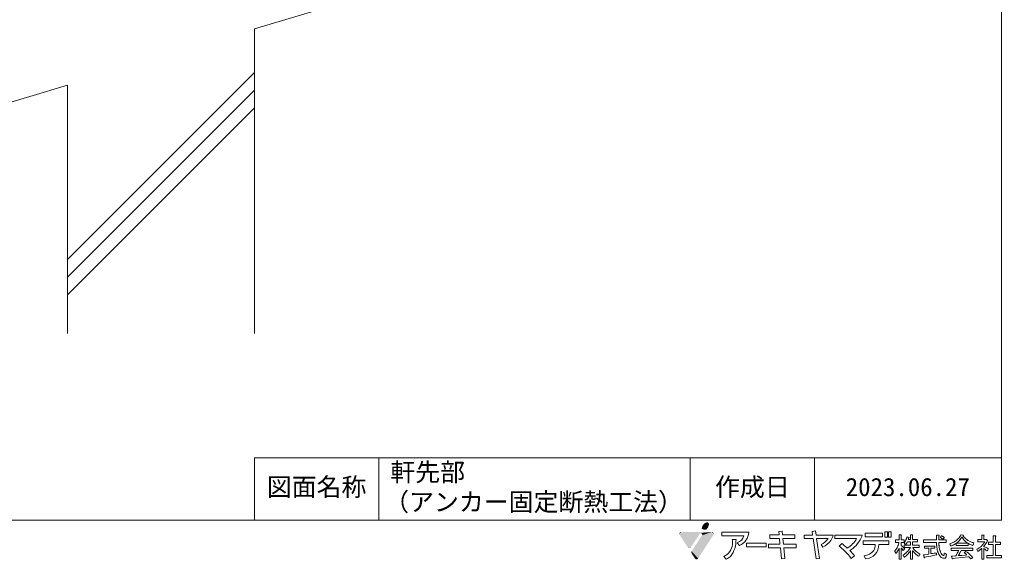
# Model space of a CAD drawing. Units: millimetres on the paper, enlarged 5 times. Extents: x -675 to 675, y -457 to 474.
# Drawn here: x -114 to 675, y -457 to -24 of the extents above; entities that cross this region are included whole.
import ezdxf
from ezdxf.enums import TextEntityAlignment as Align

# ---------------------------------------------------------------- set-up
doc = ezdxf.new("R2010")
doc.units = ezdxf.units.MM
doc.header["$LTSCALE"] = 5
for name, color, linetype, lineweight in [('1-A_元図・躯体', 7, 'Continuous', 9), ('E-0', 7, 'Continuous', 9), ('F-F', 7, 'Continuous', 9)]:
    doc.layers.add(name, color=color, linetype=linetype, lineweight=lineweight)
doc.layers.add('E-E', color=7, linetype='Continuous')
doc.styles.add('ＭＳ ゴシック', font='')
doc.styles.get('ＭＳ ゴシック').set_extended_font_data('MS Gothic')

msp = doc.modelspace()

# ---------------------------------------------------------------- hatches: boundary and pattern name
at = {"layer": 'F-F'}
for color, points in [(70, [(435.501, -429.728, 0.09), (434.296, -432.806)]), (70, [(434.296, -432.806, 0.15), (437.522, -433.789)]), (70, [(438.455, -427.774, 0.2), (435.501, -429.728)]), (70, [(437.522, -433.789, 0.13), (438.964, -432.435)]), (70, [(439.601, -428.049, 0.2), (438.455, -427.774)]), (70, [(438.964, -432.435, 0.09), (440.164, -429.358)]), (70, [(440.164, -429.358, 0.15), (439.601, -428.049)]), (5, [(417.829, -435.452, 0.41), (416.293, -436.991)]), (5, [(416.293, -436.991, 0.12), (416.481, -437.708)]), (5, [(443.938, -436.988, 0.41), (442.377, -435.451)]), (5, [(443.696, -437.813, 0.17), (443.938, -436.988)]), (5, [(423.213, -448.014, 0.2), (424.309, -448.481)]), (5, [(424.309, -448.481, 0.25), (425.593, -447.78)]), (5, [(426.245, -450.975, 0.16), (425.964, -451.845)]), (5, [(425.964, -451.845, 0.15), (426.231, -452.713)]), (5, [(429.08, -457.033, 0.19), (430.137, -457.457)]), (5, [(430.137, -457.457, 0.26), (431.446, -456.724)])]:
    msp.add_hatch(color=color, dxfattribs=at).paths.add_polyline_path(points)

# ---------------------------------------------------------------- linework, layer by layer
at = {"layer": '1-A_元図・躯体'}
for p, q in [((75, -31.929), (404.682, 66.974)), ((75, -31.929), (75, -276.126)), ((75, -66.849), (-75, -216.849)), ((75, -80.991), (-75, -230.991)), ((75, -95.133), (-75, -245.133))]:
    msp.add_line(p, q, dxfattribs=at)
msp.add_lwpolyline([(-226.527, -122.385), (-75, -76.928), (-75, -276.126)], dxfattribs=at)
at = {"layer": 'F-F'}
for p, q in [((75, -426.126), (75, -376.126)), ((175, -426.126), (175, -376.126)), ((425, -426.126), (425, -376.126)), ((525, -426.126), (525, -376.126)), ((450.566, -438.493), (468.253, -438.493)), ((458.854, -441.615), (461.852, -441.404)), ((489.013, -437.85), (489.013, -440.677)), ((496.425, -437.85), (489.013, -437.85)), ((489.013, -440.677), (496.713, -440.677)), ((498.936, -434.875), (496.155, -435.2)), ((496.155, -435.2), (496.425, -437.85)), ((496.713, -440.677), (497.191, -445.37)), ((499.243, -437.85), (498.936, -434.875)), ((509.189, -437.85), (499.243, -437.85)), ((499.536, -440.677), (509.175, -440.677)), ((500.021, -445.37), (499.536, -440.677)), ((509.175, -440.677), (509.189, -437.85)), ((516.608, -438.02), (516.608, -440.847)), ((523.37, -438.02), (516.608, -438.02)), ((516.608, -440.847), (523.794, -440.847)), ((525.696, -434.659), (522.915, -434.984)), ((522.915, -434.984), (523.37, -438.02)), ((523.794, -440.847), (526.235, -457.144)), ((526.205, -438.02), (525.696, -434.659)), ((539.877, -438.02), (526.205, -438.02)), ((529.04, -456.739), (526.633, -440.847)), ((526.633, -440.847), (535.836, -440.847)), ((541.111, -440.758), (558.637, -440.758)), ((603.656, -441.418), (607.607, -441.418)), ((607.607, -441.418), (607.607, -443.394)), ((661.115, -438.126), (659.195, -438.126)), ((464.662, -446.423), (462.746, -444.194)), ((487.946, -445.37), (487.946, -448.197)), ((497.191, -445.37), (487.946, -445.37)), ((487.946, -448.197), (497.479, -448.197)), ((497.479, -448.197), (498.382, -457.059)), ((510.167, -445.37), (500.021, -445.37)), ((500.313, -448.197), (510.157, -448.197)), ((501.188, -456.653), (500.313, -448.197)), ((510.157, -448.197), (510.167, -445.37)), ((531.599, -447.705), (530.235, -445.559)), ((544.682, -446.831), (546.727, -444.842)), ((563.935, -445.466), (573.502, -445.466)), ((576.566, -445.466), (584.675, -445.466)), ((592.735, -443.833), (589.936, -443.833)), ((592.845, -448.882), (592.845, -457.443)), ((594.436, -443.833), (596.851, -443.833)), ((601.9, -448.004), (596.961, -448.004)), ((602.01, -443.394), (602.01, -446.028)), ((603.656, -443.394), (603.656, -446.028)), ((603.656, -443.394), (607.607, -443.394)), ((603.821, -448.004), (609.034, -448.004)), ((622.919, -443.833), (612.382, -443.833)), ((621.657, -446.906), (613.26, -446.906)), ((613.26, -446.906), (613.26, -448.443)), ((616.663, -448.443), (613.26, -448.443)), ((618.309, -448.511), (621.657, -448.511)), ((621.657, -446.906), (621.657, -448.511)), ((624.73, -443.833), (630.712, -443.833)), ((652.17, -448.443), (634.663, -448.443)), ((634.663, -448.443), (634.663, -450.419)), ((638.724, -444.711), (638.724, -446.248)), ((652.17, -448.443), (652.17, -450.419)), ((661.609, -443.394), (656.012, -443.394)), ((659.195, -448.882), (659.195, -457.224)), ((668.36, -445.589), (664.683, -445.589)), ((668.36, -445.589), (668.36, -454.37)), ((670.28, -443.614), (674.232, -443.614)), ((670.28, -445.589), (670.28, -454.37)), ((670.28, -445.589), (674.232, -445.589)), ((674.232, -443.614), (674.232, -445.589)), ((454.073, -457.224), (452.166, -455.227)), ((498.382, -457.059), (501.188, -456.653)), ((526.235, -457.144), (529.04, -456.739)), ((557.09, -454.736), (554.423, -456.83)), ((565.99, -457.036), (564.839, -454.523)), ((602.01, -450.638), (602.01, -457.443)), ((640.81, -450.419), (634.663, -450.419)), ((642.785, -450.419), (652.17, -450.419)), ((663.311, -454.37), (663.311, -456.126)), ((668.36, -454.37), (663.311, -454.37)), ((675, -456.126), (663.311, -456.126)), ((670.28, -454.37), (675, -454.37)), ((675, -454.37), (675, -456.126))]:
    msp.add_line(p, q, dxfattribs=at)
for points in [[(-675, 473.874), (675, 473.874), (675, -426.126), (-675, -426.126)], [(675, -376.126), (200.591, -376.126), (75, -376.126)], [(472.234, -435.694), (450.566, -435.694), (450.566, -438.493)], [(563.066, -437.932), (541.111, -437.932), (541.111, -440.758)], [(565.61, -436.481), (565.61, -439.308), (579.543, -439.308)], [(579.543, -439.308), (579.558, -436.481), (565.61, -436.481)], [(594.381, -437.687), (592.845, -437.687), (592.845, -441.857)], [(594.381, -437.687), (594.711, -437.906), (594.491, -438.126), (594.436, -438.345), (594.436, -441.857)], [(599.375, -439.443), (599.266, -439.443), (599.211, -439.662), (599.101, -439.882), (598.991, -440.321), (598.881, -440.54), (598.827, -440.76), (598.717, -440.979), (598.662, -441.199), (598.442, -441.638), (598.388, -441.857), (598.058, -442.516), (597.894, -442.736), (597.674, -443.175), (597.016, -444.053), (596.796, -444.272), (597.455, -444.931), (597.619, -445.15), (598.058, -445.589)], [(599.375, -439.443), (600.253, -439.662), (601.022, -439.882), (601.022, -440.101), (600.692, -440.321), (600.638, -440.54), (600.528, -440.76), (600.418, -441.199), (600.308, -441.418)], [(603.601, -437.687), (602.01, -437.687), (602.01, -441.418), (600.308, -441.418)], [(603.601, -437.687), (603.876, -437.906), (603.656, -438.126), (603.656, -441.418)], [(624.949, -438.126), (622.864, -438.126), (622.864, -441.857)], [(624.949, -438.126), (625.059, -438.345), (624.73, -438.784), (624.73, -441.857)], [(627.254, -438.565), (627.035, -438.565), (626.76, -438.784), (626.541, -439.004), (625.992, -439.443), (625.773, -439.662), (625.992, -439.882), (626.376, -440.101), (626.706, -440.321), (627.803, -441.199)], [(627.254, -438.565), (628.023, -439.004), (628.297, -439.223), (628.626, -439.443), (628.901, -439.662), (629.12, -439.882), (629.285, -440.101), (628.736, -440.54), (628.517, -440.76), (627.968, -441.199), (627.803, -441.199)], [(642.785, -437.906), (642.456, -437.906), (642.237, -438.345), (642.072, -438.565), (641.962, -438.784), (641.633, -439.223), (641.523, -439.443), (641.029, -440.101), (640.81, -440.321), (640.48, -440.76), (639.602, -441.638), (639.328, -441.857), (639.108, -442.077), (638.56, -442.516), (637.572, -443.175), (636.804, -443.614), (635.925, -444.053), (634.828, -444.492), (634.169, -444.711), (633.62, -444.931), (633.675, -445.15), (633.785, -445.37), (633.84, -445.589), (633.95, -445.809), (634.005, -446.028), (634.114, -446.248), (634.169, -446.467), (634.279, -446.687)], [(643.389, -439.662), (643.499, -439.882), (643.664, -440.101), (643.773, -440.321), (644.926, -441.857), (646.023, -442.955), (646.847, -443.614), (647.834, -444.272), (648.219, -444.492), (638.889, -444.492)], [(643.389, -439.662), (643.224, -439.662), (643.06, -439.882), (642.95, -440.101), (642.785, -440.321), (642.676, -440.54), (641.688, -441.857), (641.468, -442.077), (641.304, -442.296), (639.987, -443.614), (638.889, -444.492)], [(642.785, -437.906), (644.322, -438.126), (644.542, -438.345), (644.322, -438.565), (644.377, -438.784), (645.036, -439.662), (645.475, -440.101), (645.639, -440.321), (645.859, -440.54), (646.133, -440.76), (646.353, -440.979), (647.176, -441.638), (648.164, -442.296), (648.932, -442.736), (649.81, -443.175), (650.908, -443.614), (651.511, -443.833), (652.225, -444.053), (652.993, -444.272), (652.938, -444.492), (652.719, -444.931), (652.664, -445.15), (652.444, -445.589), (652.389, -445.809), (652.17, -446.248), (652.06, -446.248)], [(659.195, -438.126), (659.195, -441.638), (656.012, -441.638), (656.012, -443.394)], [(661.115, -438.126), (660.896, -438.345), (660.841, -438.565), (660.841, -441.418), (660.951, -441.638)], [(663.091, -441.418), (664.189, -442.516), (663.969, -442.736), (663.64, -442.955), (663.311, -443.614), (663.146, -443.833), (662.926, -444.272), (662.762, -444.492), (662.652, -444.711), (662.158, -445.37), (662.048, -445.589), (661.225, -446.687), (661.006, -446.906), (660.841, -447.126), (661.28, -447.345), (661.884, -447.565), (662.872, -448.004), (663.311, -448.224), (664.079, -448.663), (664.408, -448.882), (664.518, -449.102), (663.75, -450.638), (663.53, -450.638)], [(663.091, -441.418), (662.926, -441.418), (662.817, -441.638), (660.951, -441.638)], [(670.5, -438.565), (668.36, -438.565), (668.36, -443.614)], [(670.5, -438.565), (670.61, -438.784), (670.39, -439.004), (670.28, -439.223), (670.28, -443.614)], [(584.675, -445.466), (584.69, -442.639), (563.935, -442.639), (563.935, -445.466)], [(592.735, -443.833), (592.625, -444.272), (592.625, -444.492), (592.46, -445.15), (592.351, -445.37), (592.186, -446.028), (592.076, -446.248), (592.021, -446.467), (591.912, -446.687), (591.857, -446.906), (591.637, -447.345), (591.582, -447.565), (591.253, -448.224), (591.088, -448.443), (590.869, -448.882), (590.704, -449.102), (590.595, -449.321), (589.936, -450.199), (589.716, -450.419), (589.552, -450.638), (589.332, -450.858), (589.332, -451.077), (589.442, -451.297), (589.607, -451.516), (589.716, -451.736), (589.881, -451.955), (589.991, -452.175), (590.156, -452.394), (590.265, -452.614)], [(592.845, -441.857), (589.936, -441.857), (589.936, -443.833)], [(592.845, -448.882), (592.68, -448.882), (592.46, -449.321), (592.406, -449.541), (592.076, -450.199), (591.912, -450.419), (591.692, -450.858), (591.363, -451.297), (591.253, -451.516), (590.759, -452.175), (590.54, -452.394), (590.375, -452.614), (590.265, -452.614)], [(594.711, -448.443), (594.436, -448.443), (594.436, -457.443), (592.845, -457.443)], [(594.436, -441.857), (596.851, -441.857), (596.851, -443.833)], [(594.436, -443.833), (594.436, -446.248), (595.095, -446.687), (595.918, -447.345), (597.016, -448.443), (597.345, -448.882), (596.522, -449.98), (596.302, -450.199), (596.137, -450.419)], [(594.711, -448.443), (594.93, -448.663), (595.589, -449.541), (595.698, -449.76), (595.863, -449.98), (595.973, -450.199), (596.137, -450.419)], [(601.9, -448.004), (601.79, -448.224), (601.625, -448.443), (601.516, -448.663), (601.022, -449.321), (600.912, -449.541), (600.747, -449.76), (600.528, -449.98), (600.034, -450.638), (599.595, -451.077), (599.43, -451.297), (598.552, -452.175), (598.278, -452.394), (598.058, -452.614), (597.784, -452.833), (597.564, -453.053), (597.29, -453.272), (596.961, -453.492), (596.137, -454.151), (596.467, -454.809), (596.631, -455.029), (596.961, -455.687)], [(602.01, -446.028), (596.961, -446.028), (596.961, -448.004)], [(602.01, -443.394), (599.54, -443.394), (599.211, -444.053), (599.046, -444.272), (598.827, -444.711), (598.168, -445.589), (598.058, -445.589)], [(603.656, -446.028), (609.034, -446.028), (609.034, -448.004)], [(603.821, -448.004), (603.93, -448.224), (604.918, -449.541), (605.138, -449.76), (605.302, -449.98), (605.741, -450.419), (606.016, -450.638), (606.235, -450.858), (607.607, -451.955), (609.254, -453.053), (609.638, -453.272), (609.418, -453.712), (609.254, -453.931), (608.705, -455.029), (608.431, -455.029)], [(622.864, -441.857), (612.382, -441.857), (612.382, -443.833)], [(616.663, -448.443), (616.663, -453.272), (615.345, -453.492), (613.48, -453.712), (612.492, -453.931), (612.711, -454.809), (612.711, -455.029), (612.931, -455.907), (613.095, -456.126)], [(618.309, -448.443), (618.309, -448.511), (618.309, -452.833)], [(622.919, -443.833), (622.919, -444.053), (622.974, -444.272), (622.974, -445.37), (623.029, -445.589), (623.029, -446.248), (623.084, -446.467), (623.084, -446.906), (623.138, -447.126), (623.138, -447.345), (623.193, -447.565), (623.193, -447.784), (623.248, -448.004), (623.248, -448.224), (623.358, -448.663), (623.358, -448.882), (623.523, -449.541), (623.523, -449.76), (623.797, -450.858), (623.907, -451.077), (624.071, -451.736), (624.181, -451.955), (624.236, -452.175), (624.565, -452.833), (624.62, -453.053), (624.73, -453.272), (624.895, -453.492), (625.114, -453.931), (625.279, -454.151), (625.388, -454.37), (626.047, -455.248), (626.486, -455.687), (626.76, -455.907), (627.419, -456.346), (627.968, -456.565)], [(624.73, -441.857), (630.712, -441.857), (630.712, -443.833)], [(624.73, -443.833), (624.73, -444.272), (624.785, -444.492), (624.785, -444.931), (624.84, -445.15), (624.84, -445.589), (624.895, -445.809), (624.895, -446.028), (624.949, -446.248), (624.949, -446.687), (625.004, -446.906), (625.004, -447.126), (625.114, -447.565), (625.114, -447.784), (625.169, -448.004), (625.169, -448.224), (625.334, -448.882), (625.334, -449.102), (625.663, -450.419), (625.773, -450.638), (625.882, -451.077), (625.992, -451.297), (626.047, -451.516), (626.706, -452.833), (626.87, -453.053), (626.98, -453.272), (627.145, -453.492), (627.364, -453.712), (627.529, -453.931), (627.803, -454.151), (628.187, -454.37)], [(638.724, -444.711), (638.56, -444.711), (637.572, -445.37), (636.419, -446.028), (635.432, -446.467), (634.883, -446.687), (634.279, -446.687)], [(648.658, -444.711), (648.328, -444.711), (648.328, -446.248), (638.724, -446.248)], [(648.658, -444.711), (649.426, -445.15), (650.304, -445.589), (651.402, -446.028), (652.06, -446.248)], [(661.609, -443.394), (661.5, -443.614), (661.335, -443.833), (661.225, -444.053), (660.896, -444.492), (660.786, -444.711), (660.457, -445.15), (660.237, -445.37), (659.908, -445.809), (659.688, -446.028), (659.524, -446.248), (658.646, -447.126), (658.371, -447.345), (658.152, -447.565), (657.603, -448.004), (657.274, -448.224), (656.999, -448.443), (656.012, -449.102), (655.627, -449.321), (655.298, -449.541), (655.518, -449.98), (655.572, -450.199), (656.012, -451.077)], [(659.195, -448.882), (659.085, -448.882), (658.865, -449.102), (657.768, -449.98), (657.438, -450.199), (657.164, -450.419), (656.505, -450.858), (656.121, -451.077), (656.012, -451.077)], [(660.951, -448.882), (660.841, -448.882), (660.841, -457.224), (659.195, -457.224)], [(660.951, -448.882), (661.335, -449.102), (662.652, -449.98), (663.201, -450.419), (663.53, -450.638)], [(668.36, -443.614), (664.683, -443.614), (664.683, -445.589)], [(602.01, -450.638), (601.9, -450.638), (601.735, -450.858), (601.625, -451.077), (601.461, -451.297), (601.351, -451.516), (600.528, -452.614), (600.308, -452.833), (600.144, -453.053), (598.827, -454.37), (597.455, -455.468), (597.125, -455.687), (596.961, -455.687)], [(603.876, -450.638), (603.656, -450.638), (603.656, -457.443), (602.01, -457.443)], [(603.876, -450.638), (604.369, -451.297), (604.589, -451.516), (604.754, -451.736), (604.973, -451.955), (605.138, -452.175), (606.016, -453.053), (606.29, -453.272), (606.51, -453.492), (607.059, -453.931), (607.278, -454.151), (607.552, -454.37), (607.882, -454.59), (608.431, -455.029)], [(622.864, -452.394), (622.919, -452.614), (622.919, -452.833), (623.029, -453.272), (623.029, -453.492), (623.084, -453.712), (622.699, -453.931), (620.614, -454.37), (618.419, -454.809), (616.114, -455.248), (614.906, -455.468), (613.644, -455.687), (613.37, -455.907), (613.26, -456.126), (613.095, -456.126)], [(622.864, -452.394), (622.26, -452.394), (621.053, -452.614), (619.736, -452.833), (618.309, -452.833)], [(629.45, -452.614), (629.889, -452.833), (630.876, -453.272), (630.876, -453.492), (630.767, -453.931), (630.767, -454.151), (630.657, -454.59), (630.657, -454.809), (630.547, -455.248), (630.547, -455.468), (630.492, -455.687), (630.273, -456.126), (630.108, -456.346), (629.834, -456.565), (627.968, -456.565)], [(629.45, -452.614), (629.065, -452.614), (629.065, -453.053), (629.011, -453.272), (629.011, -453.492), (628.956, -453.712), (628.956, -453.931), (628.846, -454.151), (628.681, -454.37), (628.187, -454.37)], [(640.81, -450.419), (640.645, -450.638), (640.206, -451.516), (640.041, -451.736), (639.602, -452.614), (639.438, -452.833), (638.999, -453.712), (638.834, -453.931), (638.505, -454.59), (635.377, -454.809), (634.992, -455.029), (635.047, -455.248), (635.157, -455.468), (635.486, -456.785), (635.651, -457.004)], [(648.822, -455.468), (647.944, -455.468), (645.968, -455.687), (643.938, -455.907), (638.011, -456.565), (636.2, -456.785), (635.871, -457.004), (635.651, -457.004)], [(642.785, -450.419), (642.566, -450.858), (642.401, -451.077), (642.292, -451.297), (642.127, -451.516), (641.907, -451.955), (641.743, -452.175), (641.633, -452.394), (641.468, -452.614), (641.249, -453.053), (641.084, -453.272), (640.974, -453.492), (640.81, -453.712), (640.59, -454.151), (640.426, -454.37)], [(646.572, -451.077), (646.353, -451.077), (645.036, -451.955), (645.255, -452.175), (646.901, -453.492), (647.121, -453.712), (647.395, -453.931), (646.188, -454.151), (643.224, -454.37), (640.426, -454.37)], [(646.572, -451.077), (647.121, -451.516), (647.45, -451.736), (648.548, -452.614), (648.767, -452.833), (649.316, -453.272), (649.536, -453.492), (649.81, -453.712), (650.249, -454.151), (650.524, -454.37), (651.182, -455.029), (651.347, -455.248), (651.566, -455.468), (651.896, -455.907), (652.005, -456.126), (651.621, -456.346), (650.963, -456.785), (650.578, -457.004), (650.249, -457.004)], [(648.822, -455.468), (649.042, -455.687), (649.316, -455.907), (649.481, -456.126), (649.7, -456.346), (649.865, -456.565), (650.084, -456.785), (650.249, -457.004)]]:
    msp.add_lwpolyline(points, dxfattribs=at)
for points in [[(581.346, -435.479), (581.346, -439.636), (583.445, -439.636), (583.445, -435.479)], [(584.27, -435.479), (584.27, -439.636), (586.369, -439.636), (586.369, -435.479)], [(485.955, -447.286), (485.965, -444.46), (470.303, -444.46), (470.303, -447.286)]]:
    msp.add_lwpolyline(points, close=True, dxfattribs=at)
for centre, radius, start, end in [((441.238, -442.311), 20.634, 321.70219, 2.51808), ((459.517, -435.563), 9.215, 290.51409, 341.45837), ((459.119, -434.472), 13.174, 294.8858, 354.69747), ((524.03, -432.588), 14.379, 295.56538, 324.94095), ((523.707, -433.278), 16.851, 327.63749, 343.65418), ((542.911, -432.812), 17.619, 298.08031, 333.1921), ((535.279, -425.881), 30.719, 318.37205, 332.10657), ((555.541, -437.114), 7.569, 335.50113, 353.79682), ((447.192, -444.538), 11.789, 294.95827, 355.39657), ((439.598, -443.993), 19.403, 355.59126, 7.04088), ((524.545, -433.011), 16.299, 295.64126, 325.26891), ((515.666, -485.14), 48.057, 45.98543, 52.85886), ((517.169, -487.1), 51.57, 48.70056, 55.02812), ((535.002, -423.313), 32.679, 304.1408, 315.32696), ((565.176, -445.673), 11.392, 274.09817, 1.03795), ((565.678, -446.559), 7.9, 330.51445, 7.9511), ((449.156, -445.733), 12.499, 293.16671, 311.4624), ((499.692, -498.364), 68.706, 37.19387, 44.0673), ((516.384, -485.803), 51.207, 37.35157, 43.80171), ((563.22, -442.117), 12.511, 277.43741, 318.2533)]:
    msp.add_arc(centre, radius, start, end, dxfattribs=at)
at = {"layer": 'F-F', "color": 70}
for points in [[(435.501, -429.728), (434.296, -432.806), (440.164, -429.358), (438.964, -432.435)], [(434.296, -432.806), (437.522, -433.789), (438.964, -432.435)], [(438.455, -427.774), (435.501, -429.728), (439.601, -428.049), (440.164, -429.358)]]:
    msp.add_solid(points, dxfattribs=at)
at = {"layer": 'F-F', "color": 5}
for points in [[(442.377, -435.451), (416.293, -436.991), (433.684, -436.408)], [(442.377, -435.451), (417.829, -435.452), (416.293, -436.991)], [(416.293, -436.991), (432.933, -436.581), (433.684, -436.408)], [(416.293, -436.991), (425.593, -447.78), (432.933, -436.581)], [(416.293, -436.991), (424.309, -448.481), (425.593, -447.78)], [(416.293, -436.991), (423.213, -448.014), (424.309, -448.481)], [(416.293, -436.991), (416.481, -437.708), (423.213, -448.014)], [(442.377, -435.451), (434.563, -438.14), (426.245, -450.975)], [(426.245, -450.975), (443.938, -436.988), (442.377, -435.451)], [(426.245, -450.975), (443.696, -437.813), (443.938, -436.988)], [(426.245, -450.975), (431.446, -456.724), (443.696, -437.813)], [(442.377, -435.451), (433.684, -436.408), (434.39, -436.715)], [(442.377, -435.451), (434.39, -436.715), (434.717, -437.053)], [(442.377, -435.451), (434.739, -437.857), (434.563, -438.14)], [(442.377, -435.451), (434.717, -437.053), (434.739, -437.857)], [(426.245, -450.975), (425.964, -451.845), (426.231, -452.713)], [(426.245, -450.975), (426.231, -452.713), (429.08, -457.033)], [(426.245, -450.975), (430.137, -457.457), (431.446, -456.724)], [(426.245, -450.975), (429.08, -457.033), (430.137, -457.457)]]:
    msp.add_solid(points, dxfattribs=at)

# ---------------------------------------------------------------- texts
at = {"layer": 'E-0', "style": 'ＭＳ ゴシック'}
for s, p in [('軒先部', (184.235, -399.165)), ('（アンカー固定断熱工法）', (179.256, -423.111))]:
    msp.add_text(s, height=14.66, dxfattribs=at).set_placement(p, align=Align.BOTTOM_LEFT)
at = {"layer": 'E-E', "style": 'ＭＳ ゴシック'}
for s, p in [('図面名称', (85, -411.126)), ('作成日', (445, -411.126)), ('2023.06.27', (550, -411.126))]:
    msp.add_text(s, height=14.66, dxfattribs=at).set_placement(p, align=Align.BOTTOM_LEFT)

doc.saveas('drawing.dxf')
